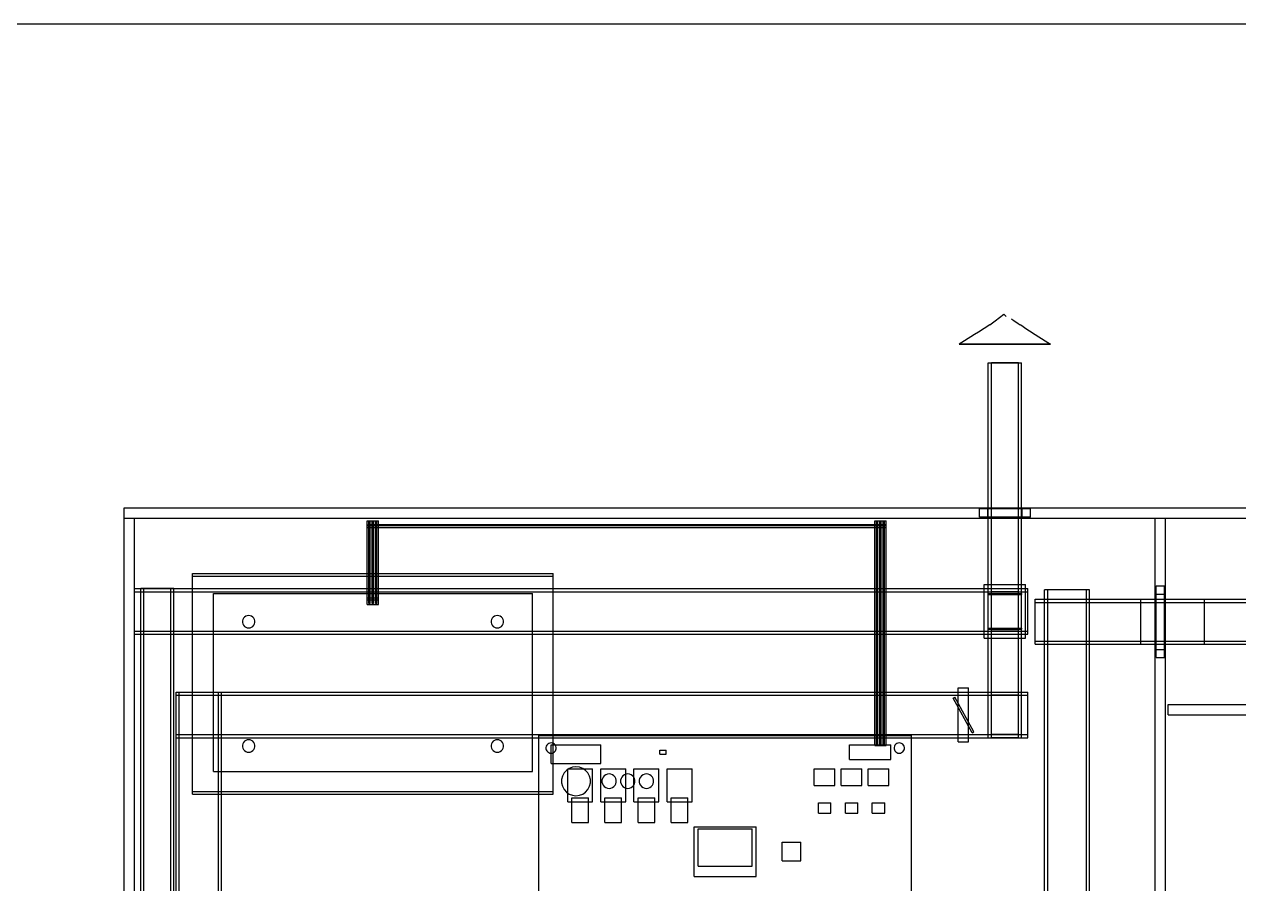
# Model space of a CAD drawing. Header units: millimetres. Extents: x -1355 to 669, y -1138 to 733.
# Drawn here: x -548 to 38, y 318 to 733 of the extents above; entities that cross this region are included whole.
import ezdxf

# ---------------------------------------------------------------- set-up
doc = ezdxf.new("R2010")
doc.units = ezdxf.units.MM
for name, color, linetype in [('BORDER', 7, 'Continuous'), ('HIDDEN', 8, 'Continuous'), ('VISIBLE', 7, 'Continuous')]:
    doc.layers.add(name, color=color, linetype=linetype)

msp = doc.modelspace()

# ---------------------------------------------------------------- linework, layer by layer
at = {"layer": 'BORDER'}
msp.add_lwpolyline([(-1355.28, -1138.44), (668.65, -1138.44), (668.65, 733.43), (-1355.28, 733.43)], close=True, dxfattribs=at)
at = {"layer": 'HIDDEN'}
for points in [[(-96.96, 579), (-97, 579)], [(-96, 579), (-96.96, 579)], [(-93.83, 579), (-96, 579)], [(-90.56, 579), (-93.83, 579)], [(-86.38, 579), (-90.56, 579)], [(-81.55, 579), (-86.38, 579)], [(-76.33, 579), (-81.55, 579)], [(-71.03, 579), (-76.33, 579)], [(-65.97, 579), (-71.03, 579)], [(-61.43, 579), (-65.97, 579)], [(-57.68, 579), (-61.43, 579)], [(-54.94, 579), (-57.68, 579)], [(-53.36, 579), (-54.94, 579)], [(-53, 579), (-53.36, 579)], [(-83, 570), (-67, 570)], [(-83, 389), (-83, 570)], [(-81.5, 389), (-81.5, 570)], [(-81.5, 389), (-81.5, 570)], [(-68.5, 570), (-81.5, 570)], [(-68.5, 570), (-81.5, 570)], [(-68.5, 389), (-68.5, 570)], [(-68.5, 389), (-68.5, 570)], [(-67, 389), (-67, 570)], [(-500, 500), (500, 500)], [(-500, 495), (-500, 500)], [(-87.31, 495.5), (-87.31, 499.5)], [(-87.31, 495.5), (-87.31, 499.5)], [(-83.31, 499.5), (-87.31, 499.5)], [(-83.31, 499.5), (-87.31, 499.5)], [(-83.31, 495.5), (-83.31, 499.5)], [(-83.31, 495.5), (-83.31, 499.5)], [(-83.31, 495.5), (-83.31, 499.5)], [(-83.31, 495.5), (-83.31, 499.5)], [(-66.69, 499.5), (-83.31, 499.5)], [(-66.69, 499.5), (-83.31, 499.5)], [(-83.31, 495.5), (-83.31, 499.5)], [(-83.31, 495.5), (-83.31, 499.5)], [(-66.69, 499.5), (-83.31, 499.5)], [(-66.69, 499.5), (-83.31, 499.5)], [(-83, 389), (-83, 500)], [(-67, 389), (-67, 500)], [(-66.69, 495.5), (-66.69, 499.5)], [(-66.69, 495.5), (-66.69, 499.5)], [(-62.69, 499.5), (-66.69, 499.5)], [(-62.69, 499.5), (-66.69, 499.5)], [(-66.69, 495.5), (-66.69, 499.5)], [(-66.69, 495.5), (-66.69, 499.5)], [(-66.69, 495.5), (-66.69, 499.5)], [(-66.69, 495.5), (-66.69, 499.5)], [(-62.69, 495.5), (-62.69, 499.5)], [(-62.69, 495.5), (-62.69, 499.5)], [(-500, 495), (500, 495)], [(-500, 495), (500, 495)], [(-500, 495), (500, 495)], [(-500, 5), (-500, 495)], [(-500, 5), (-500, 495)], [(-500, 495), (500, 495)], [(-500, 5), (-500, 495)], [(-500, 495), (-495, 495)], [(-500, 495), (-495, 495)], [(-500, 5), (-500, 495)], [(-500, 5), (-500, 495)], [(-495, 5), (-495, 495)], [(-495, 5), (-495, 495)], [(-382.75, 493.75), (-377.25, 493.75)], [(-382.75, 493.75), (-377.25, 493.75)], [(-382.75, 453.25), (-382.75, 493.75)], [(-382.75, 453.25), (-382.75, 493.75)], [(-381.95, 493.25), (-381.25, 493.25)], [(-381.95, 493.25), (-381.25, 493.25)], [(-381.95, 453.75), (-381.95, 493.25)], [(-381.95, 453.75), (-381.95, 493.25)], [(-381.25, 453.75), (-381.25, 493.25)], [(-381.25, 453.75), (-381.25, 493.25)], [(-380.35, 493.25), (-379.65, 493.25)], [(-380.35, 493.25), (-379.65, 493.25)], [(-380.35, 453.75), (-380.35, 493.25)], [(-380.35, 453.75), (-380.35, 493.25)], [(-379.65, 453.75), (-379.65, 493.25)], [(-379.65, 453.75), (-379.65, 493.25)], [(-378.75, 493.25), (-378.05, 493.25)], [(-378.75, 493.25), (-378.05, 493.25)], [(-378.75, 453.75), (-378.75, 493.25)], [(-378.75, 453.75), (-378.75, 493.25)], [(-378.05, 453.75), (-378.05, 493.25)], [(-378.05, 453.75), (-378.05, 493.25)], [(-377.25, 453.25), (-377.25, 493.75)], [(-377.25, 453.25), (-377.25, 493.75)], [(-137.75, 493.75), (-132.25, 493.75)], [(-137.75, 493.75), (-132.25, 493.75)], [(-137.75, 385.25), (-137.75, 493.75)], [(-137.75, 385.25), (-137.75, 493.75)], [(-136.95, 493.25), (-136.25, 493.25)], [(-136.95, 493.25), (-136.25, 493.25)], [(-136.95, 385.75), (-136.95, 493.25)], [(-136.95, 385.75), (-136.95, 493.25)], [(-136.25, 385.75), (-136.25, 493.25)], [(-136.25, 385.75), (-136.25, 493.25)], [(-135.35, 493.25), (-134.65, 493.25)], [(-135.35, 493.25), (-134.65, 493.25)], [(-135.35, 385.75), (-135.35, 493.25)], [(-135.35, 385.75), (-135.35, 493.25)], [(-134.65, 385.75), (-134.65, 493.25)], [(-134.65, 385.75), (-134.65, 493.25)], [(-133.75, 493.25), (-133.05, 493.25)], [(-133.75, 493.25), (-133.05, 493.25)], [(-133.75, 385.75), (-133.75, 493.25)], [(-133.75, 385.75), (-133.75, 493.25)], [(-133.05, 385.75), (-133.05, 493.25)], [(-133.05, 385.75), (-133.05, 493.25)], [(-132.25, 385.25), (-132.25, 493.75)], [(-132.25, 385.25), (-132.25, 493.75)], [(-83.31, 495.5), (-87.31, 495.5)], [(-83.31, 495.5), (-87.31, 495.5)], [(-66.69, 495.5), (-83.31, 495.5)], [(-66.69, 495.5), (-83.31, 495.5)], [(-66.69, 495.5), (-83.31, 495.5)], [(-66.69, 495.5), (-83.31, 495.5)], [(-62.69, 495.5), (-66.69, 495.5)], [(-62.69, 495.5), (-66.69, 495.5)], [(-2.5, 495), (2.5, 495)], [(-2.5, 495), (2.5, 495)], [(-2.5, 5), (-2.5, 495)], [(-2.5, 5), (-2.5, 495)], [(2.5, 5), (2.5, 495)], [(2.5, 5), (2.5, 495)], [(-382.75, 491.5), (-132.25, 491.5)], [(-382.75, 491.5), (-132.25, 491.5)], [(-382.75, 490.5), (-382.75, 491.5)], [(-382.75, 490.5), (-382.75, 491.5)], [(-382.75, 490.5), (-132.25, 490.5)], [(-382.75, 490.5), (-132.25, 490.5)], [(-382.25, 491.85), (-132.75, 491.85)], [(-382.25, 491.85), (-132.75, 491.85)], [(-382.25, 491.5), (-382.25, 491.85)], [(-382.25, 491.5), (-382.25, 491.85)], [(-382.25, 491.85), (-132.75, 491.85)], [(-382.25, 491.85), (-132.75, 491.85)], [(-382.25, 491.5), (-382.25, 491.85)], [(-382.25, 491.5), (-382.25, 491.85)], [(-382.25, 491.85), (-132.75, 491.85)], [(-382.25, 491.85), (-132.75, 491.85)], [(-382.25, 491.5), (-382.25, 491.85)], [(-382.25, 491.5), (-382.25, 491.85)], [(-382.25, 491.5), (-132.75, 491.5)], [(-382.25, 491.5), (-132.75, 491.5)], [(-382.25, 491.5), (-132.75, 491.5)], [(-382.25, 491.5), (-132.75, 491.5)], [(-382.25, 491.5), (-132.75, 491.5)], [(-382.25, 491.5), (-132.75, 491.5)], [(-137.75, 491.5), (-132.25, 491.5)], [(-137.75, 491.5), (-132.25, 491.5)], [(-137.75, 490.5), (-137.75, 491.5)], [(-137.75, 490.5), (-137.75, 491.5)], [(-137.75, 490.5), (-132.25, 490.5)], [(-137.75, 490.5), (-132.25, 490.5)], [(-136.95, 491.85), (-136.25, 491.85)], [(-136.95, 491.85), (-136.25, 491.85)], [(-136.95, 491.5), (-136.95, 491.85)], [(-136.95, 491.5), (-136.95, 491.85)], [(-136.95, 491.5), (-136.25, 491.5)], [(-136.95, 491.5), (-136.25, 491.5)], [(-136.25, 491.5), (-136.25, 491.85)], [(-136.25, 491.5), (-136.25, 491.85)], [(-135.35, 491.85), (-134.65, 491.85)], [(-135.35, 491.85), (-134.65, 491.85)], [(-135.35, 491.5), (-135.35, 491.85)], [(-135.35, 491.5), (-135.35, 491.85)], [(-135.35, 491.5), (-134.65, 491.5)], [(-135.35, 491.5), (-134.65, 491.5)], [(-134.65, 491.5), (-134.65, 491.85)], [(-134.65, 491.5), (-134.65, 491.85)], [(-133.75, 491.85), (-133.05, 491.85)], [(-133.75, 491.85), (-133.05, 491.85)], [(-133.75, 491.5), (-133.75, 491.85)], [(-133.75, 491.5), (-133.75, 491.85)], [(-133.75, 491.5), (-133.05, 491.5)], [(-133.75, 491.5), (-133.05, 491.5)], [(-133.05, 491.5), (-133.05, 491.85)], [(-133.05, 491.5), (-133.05, 491.85)], [(-132.75, 491.5), (-132.75, 491.85)], [(-132.75, 491.5), (-132.75, 491.85)], [(-132.75, 491.5), (-132.75, 491.85)], [(-132.75, 491.5), (-132.75, 491.85)], [(-132.75, 491.5), (-132.75, 491.85)], [(-132.75, 491.5), (-132.75, 491.85)], [(-132.25, 490.5), (-132.25, 491.5)], [(-132.25, 490.5), (-132.25, 491.5)], [(-132.25, 490.5), (-132.25, 491.5)], [(-132.25, 490.5), (-132.25, 491.5)], [(-467, 467.02), (-467, 468.22)], [(-467, 467.02), (-293, 467.02)], [(-467, 361.78), (-467, 467.02)], [(-293, 467.02), (-293, 468.22)], [(-293, 361.78), (-293, 467.02)], [(-85, 463), (-65, 463)], [(-85, 463), (-65, 463)], [(-85, 437), (-85, 463)], [(-85, 437), (-85, 463)], [(-65, 437), (-65, 463)], [(-65, 437), (-65, 463)], [(-495, 439), (-495, 461)], [(-495, 461), (-64, 461)], [(-495, 439), (-495, 461)], [(-495, 461), (-64, 461)], [(-495, 459.5), (-64, 459.5)], [(-495, 459.5), (-64, 459.5)], [(-495, 440.5), (-495, 459.5)], [(-495, 440.5), (-495, 459.5)], [(-492, 38.8), (-492, 461)], [(-476, 461), (-492, 461)], [(-476, 461), (-492, 461)], [(-492, 38.8), (-492, 461)], [(-490.5, 38.8), (-490.5, 461)], [(-490.5, 38.8), (-490.5, 461)], [(-490.5, 461), (-477.5, 461)], [(-490.5, 461), (-477.5, 461)], [(-477.5, 38.8), (-477.5, 461)], [(-477.5, 38.8), (-477.5, 461)], [(-476, 38.8), (-476, 461)], [(-476, 38.8), (-476, 461)], [(-457, 458.58), (-457, 458.64)], [(-457, 458.58), (-303, 458.58)], [(-457, 372.6), (-457, 458.58)], [(-303, 458.58), (-303, 458.64)], [(-303, 372.6), (-303, 458.58)], [(-83, 461), (-67, 461)], [(-83, 461), (-67, 461)], [(-83, 439), (-83, 461)], [(-83, 439), (-83, 461)], [(-83, 458.58), (-67, 458.58)], [(-83, 441.9), (-83, 458.58)], [(-83, 458.58), (-83, 458.1)], [(-83, 458.1), (-67, 458.1)], [(-83, 441.42), (-83, 458.1)], [(-81.5, 440.5), (-81.5, 459.5)], [(-68.5, 459.5), (-81.5, 459.5)], [(-81.5, 440.5), (-81.5, 459.5)], [(-68.5, 459.5), (-81.5, 459.5)], [(-68.5, 440.5), (-68.5, 459.5)], [(-68.5, 440.5), (-68.5, 459.5)], [(-67, 439), (-67, 461)], [(-67, 439), (-67, 461)], [(-67, 441.9), (-67, 458.58)], [(-67, 458.58), (-67, 458.1)], [(-67, 441.42), (-67, 458.1)], [(-64, 439), (-64, 461)], [(-64, 439), (-64, 461)], [(-64, 440.5), (-64, 459.5)], [(-64, 440.5), (-64, 459.5)], [(-55.85, 55.08), (-55.85, 460.4)], [(-34.15, 460.4), (-55.85, 460.4)], [(-55.85, 55.08), (-55.85, 460.4)], [(-34.15, 460.4), (-55.85, 460.4)], [(-54.35, 55.08), (-54.35, 460.4)], [(-54.35, 55.08), (-54.35, 460.4)], [(-35.65, 460.4), (-54.35, 460.4)], [(-35.65, 460.4), (-54.35, 460.4)], [(-35.65, 55.08), (-35.65, 460.4)], [(-35.65, 55.08), (-35.65, 460.4)], [(-34.15, 55.08), (-34.15, 460.4)], [(-34.15, 55.08), (-34.15, 460.4)], [(-2, 462.35), (2, 462.35)], [(-2, 462.35), (2, 462.35)], [(-2, 458.35), (-2, 462.35)], [(-2, 458.35), (-2, 462.35)], [(-2, 458.35), (2, 458.35)], [(-2, 458.35), (2, 458.35)], [(-2, 458.35), (2, 458.35)], [(-2, 458.35), (2, 458.35)], [(-2, 431.65), (-2, 458.35)], [(-2, 431.65), (-2, 458.35)], [(-2, 458.35), (2, 458.35)], [(-2, 458.35), (2, 458.35)], [(-2, 431.65), (-2, 458.35)], [(-2, 431.65), (-2, 458.35)], [(2, 458.35), (2, 462.35)], [(2, 458.35), (2, 462.35)], [(2, 431.65), (2, 458.35)], [(2, 431.65), (2, 458.35)], [(2, 431.65), (2, 458.35)], [(2, 431.65), (2, 458.35)], [(-382.75, 456.5), (-377.25, 456.5)], [(-382.75, 456.5), (-377.25, 456.5)], [(-382.75, 455.5), (-382.75, 456.5)], [(-382.75, 455.5), (-382.75, 456.5)], [(-382.75, 455.5), (-377.25, 455.5)], [(-382.75, 455.5), (-377.25, 455.5)], [(-382.75, 453.25), (-377.25, 453.25)], [(-382.75, 453.25), (-377.25, 453.25)], [(-381.95, 456.85), (-381.25, 456.85)], [(-381.95, 456.85), (-381.25, 456.85)], [(-381.95, 456.5), (-381.95, 456.85)], [(-381.95, 456.5), (-381.95, 456.85)], [(-381.95, 456.5), (-381.25, 456.5)], [(-381.95, 456.5), (-381.25, 456.5)], [(-381.95, 453.75), (-381.25, 453.75)], [(-381.95, 453.75), (-381.25, 453.75)], [(-381.25, 456.5), (-381.25, 456.85)], [(-381.25, 456.5), (-381.25, 456.85)], [(-380.35, 456.85), (-379.65, 456.85)], [(-380.35, 456.85), (-379.65, 456.85)], [(-380.35, 456.5), (-380.35, 456.85)], [(-380.35, 456.5), (-380.35, 456.85)], [(-380.35, 456.5), (-379.65, 456.5)], [(-380.35, 456.5), (-379.65, 456.5)], [(-380.35, 453.75), (-379.65, 453.75)], [(-380.35, 453.75), (-379.65, 453.75)], [(-379.65, 456.5), (-379.65, 456.85)], [(-379.65, 456.5), (-379.65, 456.85)], [(-378.75, 456.85), (-378.05, 456.85)], [(-378.75, 456.85), (-378.05, 456.85)], [(-378.75, 456.5), (-378.75, 456.85)], [(-378.75, 456.5), (-378.75, 456.85)], [(-378.75, 456.5), (-378.05, 456.5)], [(-378.75, 456.5), (-378.05, 456.5)], [(-378.75, 453.75), (-378.05, 453.75)], [(-378.75, 453.75), (-378.05, 453.75)], [(-378.05, 456.5), (-378.05, 456.85)], [(-378.05, 456.5), (-378.05, 456.85)], [(-377.25, 455.5), (-377.25, 456.5)], [(-377.25, 455.5), (-377.25, 456.5)], [(-60.4, 434.15), (-60.4, 455.85)], [(-60.4, 455.85), (21.4, 455.85)], [(-60.4, 434.15), (-60.4, 455.85)], [(-60.4, 455.85), (21.4, 455.85)], [(-60.4, 454.35), (21.4, 454.35)], [(-60.4, 454.35), (21.4, 454.35)], [(-60.4, 435.65), (-60.4, 454.35)], [(-60.4, 435.65), (-60.4, 454.35)], [(-9.4, 434.15), (-9.4, 455.85)], [(-9.4, 455.85), (95.4, 455.85)], [(-9.4, 434.15), (-9.4, 455.85)], [(-9.4, 455.85), (95.4, 455.85)], [(-9.4, 454.35), (95.4, 454.35)], [(-9.4, 454.35), (95.4, 454.35)], [(-9.4, 435.65), (-9.4, 454.35)], [(-9.4, 435.65), (-9.4, 454.35)], [(21.4, 434.15), (21.4, 455.85)], [(21.4, 434.15), (21.4, 455.85)], [(21.4, 435.65), (21.4, 454.35)], [(21.4, 435.65), (21.4, 454.35)], [(-442.81, 446.06), (-442.98, 445.36)], [(-442.81, 446.06), (-442.98, 445.36)], [(-442.47, 446.7), (-442.81, 446.06)], [(-442.47, 446.7), (-442.81, 446.06)], [(-441.99, 447.25), (-442.47, 446.7)], [(-441.99, 447.25), (-442.47, 446.7)], [(-441.39, 447.66), (-441.99, 447.25)], [(-441.39, 447.66), (-441.99, 447.25)], [(-440.72, 447.91), (-441.39, 447.66)], [(-440.72, 447.91), (-441.39, 447.66)], [(-440, 448), (-440.72, 447.91)], [(-440, 448), (-440.72, 447.91)], [(-439.28, 447.91), (-440, 448)], [(-439.28, 447.91), (-440, 448)], [(-438.61, 447.66), (-439.28, 447.91)], [(-438.61, 447.66), (-439.28, 447.91)], [(-438.01, 447.25), (-438.61, 447.66)], [(-438.01, 447.25), (-438.61, 447.66)], [(-437.53, 446.7), (-438.01, 447.25)], [(-437.53, 446.7), (-438.01, 447.25)], [(-437.19, 446.06), (-437.53, 446.7)], [(-437.19, 446.06), (-437.53, 446.7)], [(-437.02, 445.36), (-437.19, 446.06)], [(-437.02, 445.36), (-437.19, 446.06)], [(-322.81, 446.06), (-322.98, 445.36)], [(-322.81, 446.06), (-322.98, 445.36)], [(-322.47, 446.7), (-322.81, 446.06)], [(-322.47, 446.7), (-322.81, 446.06)], [(-321.99, 447.25), (-322.47, 446.7)], [(-321.99, 447.25), (-322.47, 446.7)], [(-321.39, 447.66), (-321.99, 447.25)], [(-321.39, 447.66), (-321.99, 447.25)], [(-320.72, 447.91), (-321.39, 447.66)], [(-320.72, 447.91), (-321.39, 447.66)], [(-320, 448), (-320.72, 447.91)], [(-320, 448), (-320.72, 447.91)], [(-319.28, 447.91), (-320, 448)], [(-319.28, 447.91), (-320, 448)], [(-318.61, 447.66), (-319.28, 447.91)], [(-318.61, 447.66), (-319.28, 447.91)], [(-318.01, 447.25), (-318.61, 447.66)], [(-318.01, 447.25), (-318.61, 447.66)], [(-317.53, 446.7), (-318.01, 447.25)], [(-317.53, 446.7), (-318.01, 447.25)], [(-317.19, 446.06), (-317.53, 446.7)], [(-317.19, 446.06), (-317.53, 446.7)], [(-317.02, 445.36), (-317.19, 446.06)], [(-317.02, 445.36), (-317.19, 446.06)], [(-495, 440.5), (-64, 440.5)], [(-495, 440.5), (-64, 440.5)], [(-442.98, 445.36), (-442.98, 444.64)], [(-442.98, 445.36), (-442.98, 444.64)], [(-442.98, 444.64), (-442.81, 443.94)], [(-442.98, 444.64), (-442.81, 443.94)], [(-442.81, 443.94), (-442.47, 443.3)], [(-442.81, 443.94), (-442.47, 443.3)], [(-442.47, 443.3), (-441.99, 442.75)], [(-442.47, 443.3), (-441.99, 442.75)], [(-441.99, 442.75), (-441.39, 442.34)], [(-441.99, 442.75), (-441.39, 442.34)], [(-441.39, 442.34), (-440.72, 442.09)], [(-441.39, 442.34), (-440.72, 442.09)], [(-440.72, 442.09), (-440, 442)], [(-440.72, 442.09), (-440, 442)], [(-440, 442), (-439.28, 442.09)], [(-440, 442), (-439.28, 442.09)], [(-439.28, 442.09), (-438.61, 442.34)], [(-439.28, 442.09), (-438.61, 442.34)], [(-438.61, 442.34), (-438.01, 442.75)], [(-438.61, 442.34), (-438.01, 442.75)], [(-438.01, 442.75), (-437.53, 443.3)], [(-438.01, 442.75), (-437.53, 443.3)], [(-437.53, 443.3), (-437.19, 443.94)], [(-437.53, 443.3), (-437.19, 443.94)], [(-437.19, 443.94), (-437.02, 444.64)], [(-437.19, 443.94), (-437.02, 444.64)], [(-437.02, 444.64), (-437.02, 445.36)], [(-437.02, 444.64), (-437.02, 445.36)], [(-322.98, 445.36), (-322.98, 444.64)], [(-322.98, 445.36), (-322.98, 444.64)], [(-322.98, 444.64), (-322.81, 443.94)], [(-322.98, 444.64), (-322.81, 443.94)], [(-322.81, 443.94), (-322.47, 443.3)], [(-322.81, 443.94), (-322.47, 443.3)], [(-322.47, 443.3), (-321.99, 442.75)], [(-322.47, 443.3), (-321.99, 442.75)], [(-321.99, 442.75), (-321.39, 442.34)], [(-321.99, 442.75), (-321.39, 442.34)], [(-321.39, 442.34), (-320.72, 442.09)], [(-321.39, 442.34), (-320.72, 442.09)], [(-320.72, 442.09), (-320, 442)], [(-320.72, 442.09), (-320, 442)], [(-320, 442), (-319.28, 442.09)], [(-320, 442), (-319.28, 442.09)], [(-319.28, 442.09), (-318.61, 442.34)], [(-319.28, 442.09), (-318.61, 442.34)], [(-318.61, 442.34), (-318.01, 442.75)], [(-318.61, 442.34), (-318.01, 442.75)], [(-318.01, 442.75), (-317.53, 443.3)], [(-318.01, 442.75), (-317.53, 443.3)], [(-317.53, 443.3), (-317.19, 443.94)], [(-317.53, 443.3), (-317.19, 443.94)], [(-317.19, 443.94), (-317.02, 444.64)], [(-317.19, 443.94), (-317.02, 444.64)], [(-317.02, 444.64), (-317.02, 445.36)], [(-317.02, 444.64), (-317.02, 445.36)], [(-83, 441.9), (-67, 441.9)], [(-83, 441.9), (-83, 441.42)], [(-83, 441.42), (-67, 441.42)], [(-68.5, 440.5), (-81.5, 440.5)], [(-68.5, 440.5), (-81.5, 440.5)], [(-67, 441.9), (-67, 441.42)], [(-495, 439), (-64, 439)], [(-495, 439), (-64, 439)], [(-85, 437), (-65, 437)], [(-85, 437), (-65, 437)], [(-83, 439), (-67, 439)], [(-83, 439), (-67, 439)], [(-60.4, 435.65), (21.4, 435.65)], [(-60.4, 435.65), (21.4, 435.65)], [(-60.4, 434.15), (21.4, 434.15)], [(-60.4, 434.15), (21.4, 434.15)], [(-9.4, 435.65), (95.4, 435.65)], [(-9.4, 435.65), (95.4, 435.65)], [(-9.4, 434.15), (95.4, 434.15)], [(-9.4, 434.15), (95.4, 434.15)], [(-2, 431.65), (2, 431.65)], [(-2, 431.65), (2, 431.65)], [(-2, 427.65), (-2, 431.65)], [(-2, 427.65), (-2, 431.65)], [(-2, 431.65), (2, 431.65)], [(-2, 431.65), (2, 431.65)], [(-2, 431.65), (2, 431.65)], [(-2, 431.65), (2, 431.65)], [(2, 427.65), (2, 431.65)], [(2, 427.65), (2, 431.65)], [(-2, 427.65), (2, 427.65)], [(-2, 427.65), (2, 427.65)], [(-475, 411), (-453, 411)], [(-475, 209), (-475, 411)], [(-475, 411), (-453, 411)], [(-475, 209), (-475, 411)], [(-475, 389), (-475, 411)], [(-475, 411), (-64, 411)], [(-475, 389), (-475, 411)], [(-475, 411), (-64, 411)], [(-473.5, 209), (-473.5, 411)], [(-473.5, 209), (-473.5, 411)], [(-473.5, 411), (-454.5, 411)], [(-473.5, 411), (-454.5, 411)], [(-454.5, 209), (-454.5, 411)], [(-454.5, 209), (-454.5, 411)], [(-453, 209), (-453, 411)], [(-453, 209), (-453, 411)], [(-97.5, 413), (-92.5, 413)], [(-97.5, 413), (-92.5, 413)], [(-97.5, 387), (-97.5, 413)], [(-97.5, 387), (-97.5, 413)], [(-92.5, 387), (-92.5, 413)], [(-92.5, 387), (-92.5, 413)], [(-83, 411), (-67, 411)], [(-83, 411), (-67, 411)], [(-83, 389), (-83, 411)], [(-83, 389), (-83, 411)], [(-67, 389), (-67, 411)], [(-67, 389), (-67, 411)], [(-64, 389), (-64, 411)], [(-64, 389), (-64, 411)], [(-475, 409.5), (-64, 409.5)], [(-475, 409.5), (-64, 409.5)], [(-475, 390.5), (-475, 409.5)], [(-475, 390.5), (-475, 409.5)], [(-99.99, 408.1), (-99.12, 408.58)], [(-99.99, 408.1), (-99.12, 408.58)], [(-90.88, 391.42), (-99.99, 408.1)], [(-90.88, 391.42), (-99.99, 408.1)], [(-90.01, 391.9), (-99.12, 408.58)], [(-90.01, 391.9), (-99.12, 408.58)], [(-81.5, 390.5), (-81.5, 409.5)], [(-68.5, 409.5), (-81.5, 409.5)], [(-81.5, 390.5), (-81.5, 409.5)], [(-68.5, 409.5), (-81.5, 409.5)], [(-68.5, 390.5), (-68.5, 409.5)], [(-68.5, 390.5), (-68.5, 409.5)], [(-64, 390.5), (-64, 409.5)], [(-64, 390.5), (-64, 409.5)], [(3.75, 405), (496.25, 405)], [(3.75, 405), (496.25, 405)], [(3.75, 400), (3.75, 405)], [(3.75, 400), (3.75, 405)], [(3.75, 400), (496.25, 400)], [(3.75, 400), (496.25, 400)], [(-475, 390.5), (-64, 390.5)], [(-475, 390.5), (-64, 390.5)], [(-475, 389), (-64, 389)], [(-475, 389), (-64, 389)], [(-441.99, 387.25), (-442.47, 386.7)], [(-441.99, 387.25), (-442.47, 386.7)], [(-441.39, 387.66), (-441.99, 387.25)], [(-441.39, 387.66), (-441.99, 387.25)], [(-440.72, 387.91), (-441.39, 387.66)], [(-440.72, 387.91), (-441.39, 387.66)], [(-440, 388), (-440.72, 387.91)], [(-440, 388), (-440.72, 387.91)], [(-439.28, 387.91), (-440, 388)], [(-439.28, 387.91), (-440, 388)], [(-438.61, 387.66), (-439.28, 387.91)], [(-438.61, 387.66), (-439.28, 387.91)], [(-438.01, 387.25), (-438.61, 387.66)], [(-438.01, 387.25), (-438.61, 387.66)], [(-437.53, 386.7), (-438.01, 387.25)], [(-437.53, 386.7), (-438.01, 387.25)], [(-321.99, 387.25), (-322.47, 386.7)], [(-321.99, 387.25), (-322.47, 386.7)], [(-321.39, 387.66), (-321.99, 387.25)], [(-321.39, 387.66), (-321.99, 387.25)], [(-320.72, 387.91), (-321.39, 387.66)], [(-320.72, 387.91), (-321.39, 387.66)], [(-320, 388), (-320.72, 387.91)], [(-320, 388), (-320.72, 387.91)], [(-319.28, 387.91), (-320, 388)], [(-319.28, 387.91), (-320, 388)], [(-318.61, 387.66), (-319.28, 387.91)], [(-318.61, 387.66), (-319.28, 387.91)], [(-318.01, 387.25), (-318.61, 387.66)], [(-318.01, 387.25), (-318.61, 387.66)], [(-317.53, 386.7), (-318.01, 387.25)], [(-317.53, 386.7), (-318.01, 387.25)], [(-300, 390), (-120, 390)], [(-300, 390), (-120, 390)], [(-300, 270), (-300, 390)], [(-300, 270), (-300, 390)], [(-120, 270), (-120, 390)], [(-120, 270), (-120, 390)], [(-97.5, 387), (-92.5, 387)], [(-97.5, 387), (-92.5, 387)], [(-90.88, 391.42), (-90.01, 391.9)], [(-90.88, 391.42), (-90.01, 391.9)], [(-83, 389), (-67, 389)], [(-83, 389), (-67, 389)], [(-83, 389), (-67, 389)], [(-83, 389), (-67, 389)], [(-68.5, 390.5), (-81.5, 390.5)], [(-68.5, 390.5), (-81.5, 390.5)], [(-68.5, 389), (-81.5, 389)], [(-68.5, 389), (-81.5, 389)], [(-442.81, 386.06), (-442.98, 385.36)], [(-442.81, 386.06), (-442.98, 385.36)], [(-442.98, 385.36), (-442.98, 384.64)], [(-442.98, 385.36), (-442.98, 384.64)], [(-442.98, 384.64), (-442.81, 383.94)], [(-442.98, 384.64), (-442.81, 383.94)], [(-442.47, 386.7), (-442.81, 386.06)], [(-442.47, 386.7), (-442.81, 386.06)], [(-442.81, 383.94), (-442.47, 383.3)], [(-442.81, 383.94), (-442.47, 383.3)], [(-442.47, 383.3), (-441.99, 382.75)], [(-442.47, 383.3), (-441.99, 382.75)], [(-441.99, 382.75), (-441.39, 382.34)], [(-441.99, 382.75), (-441.39, 382.34)], [(-441.39, 382.34), (-440.72, 382.09)], [(-441.39, 382.34), (-440.72, 382.09)], [(-440.72, 382.09), (-440, 382)], [(-440.72, 382.09), (-440, 382)], [(-440, 382), (-439.28, 382.09)], [(-440, 382), (-439.28, 382.09)], [(-439.28, 382.09), (-438.61, 382.34)], [(-439.28, 382.09), (-438.61, 382.34)], [(-438.61, 382.34), (-438.01, 382.75)], [(-438.61, 382.34), (-438.01, 382.75)], [(-438.01, 382.75), (-437.53, 383.3)], [(-438.01, 382.75), (-437.53, 383.3)], [(-437.19, 386.06), (-437.53, 386.7)], [(-437.19, 386.06), (-437.53, 386.7)], [(-437.53, 383.3), (-437.19, 383.94)], [(-437.53, 383.3), (-437.19, 383.94)], [(-437.02, 385.36), (-437.19, 386.06)], [(-437.02, 385.36), (-437.19, 386.06)], [(-437.19, 383.94), (-437.02, 384.64)], [(-437.19, 383.94), (-437.02, 384.64)], [(-437.02, 384.64), (-437.02, 385.36)], [(-437.02, 384.64), (-437.02, 385.36)], [(-322.81, 386.06), (-322.98, 385.36)], [(-322.81, 386.06), (-322.98, 385.36)], [(-322.98, 385.36), (-322.98, 384.64)], [(-322.98, 385.36), (-322.98, 384.64)], [(-322.98, 384.64), (-322.81, 383.94)], [(-322.98, 384.64), (-322.81, 383.94)], [(-322.47, 386.7), (-322.81, 386.06)], [(-322.47, 386.7), (-322.81, 386.06)], [(-322.81, 383.94), (-322.47, 383.3)], [(-322.81, 383.94), (-322.47, 383.3)], [(-322.47, 383.3), (-321.99, 382.75)], [(-322.47, 383.3), (-321.99, 382.75)], [(-321.99, 382.75), (-321.39, 382.34)], [(-321.99, 382.75), (-321.39, 382.34)], [(-321.39, 382.34), (-320.72, 382.09)], [(-321.39, 382.34), (-320.72, 382.09)], [(-320.72, 382.09), (-320, 382)], [(-320.72, 382.09), (-320, 382)], [(-320, 382), (-319.28, 382.09)], [(-320, 382), (-319.28, 382.09)], [(-319.28, 382.09), (-318.61, 382.34)], [(-319.28, 382.09), (-318.61, 382.34)], [(-318.61, 382.34), (-318.01, 382.75)], [(-318.61, 382.34), (-318.01, 382.75)], [(-318.01, 382.75), (-317.53, 383.3)], [(-318.01, 382.75), (-317.53, 383.3)], [(-317.19, 386.06), (-317.53, 386.7)], [(-317.19, 386.06), (-317.53, 386.7)], [(-317.53, 383.3), (-317.19, 383.94)], [(-317.53, 383.3), (-317.19, 383.94)], [(-317.02, 385.36), (-317.19, 386.06)], [(-317.02, 385.36), (-317.19, 386.06)], [(-317.19, 383.94), (-317.02, 384.64)], [(-317.19, 383.94), (-317.02, 384.64)], [(-317.02, 384.64), (-317.02, 385.36)], [(-317.02, 384.64), (-317.02, 385.36)], [(-296.34, 384.89), (-296.48, 384.3)], [(-296.34, 384.89), (-296.48, 384.3)], [(-296.48, 384.3), (-296.48, 383.7)], [(-296.48, 384.3), (-296.48, 383.7)], [(-296.48, 383.7), (-296.34, 383.11)], [(-296.48, 383.7), (-296.34, 383.11)], [(-296.06, 385.42), (-296.34, 384.89)], [(-296.06, 385.42), (-296.34, 384.89)], [(-296.34, 383.11), (-296.06, 382.58)], [(-296.34, 383.11), (-296.06, 382.58)], [(-295.66, 385.87), (-296.06, 385.42)], [(-295.66, 385.87), (-296.06, 385.42)], [(-296.06, 382.58), (-295.66, 382.13)], [(-296.06, 382.58), (-295.66, 382.13)], [(-295.16, 386.21), (-295.66, 385.87)], [(-295.16, 386.21), (-295.66, 385.87)], [(-295.66, 382.13), (-295.16, 381.79)], [(-295.66, 382.13), (-295.16, 381.79)], [(-294.6, 386.43), (-295.16, 386.21)], [(-294.6, 386.43), (-295.16, 386.21)], [(-295.16, 381.79), (-294.6, 381.57)], [(-295.16, 381.79), (-294.6, 381.57)], [(-294, 386.5), (-294.6, 386.43)], [(-294, 386.5), (-294.6, 386.43)], [(-294.6, 381.57), (-294, 381.5)], [(-294.6, 381.57), (-294, 381.5)], [(-293.4, 386.43), (-294, 386.5)], [(-293.4, 386.43), (-294, 386.5)], [(-294, 385.5), (-270, 385.5)], [(-294, 385.5), (-270, 385.5)], [(-294, 376.5), (-294, 385.5)], [(-294, 376.5), (-294, 385.5)], [(-294, 381.5), (-293.4, 381.57)], [(-294, 381.5), (-293.4, 381.57)], [(-292.84, 386.21), (-293.4, 386.43)], [(-292.84, 386.21), (-293.4, 386.43)], [(-293.4, 381.57), (-292.84, 381.79)], [(-293.4, 381.57), (-292.84, 381.79)], [(-292.34, 385.87), (-292.84, 386.21)], [(-292.34, 385.87), (-292.84, 386.21)], [(-292.84, 381.79), (-292.34, 382.13)], [(-292.84, 381.79), (-292.34, 382.13)], [(-291.94, 385.42), (-292.34, 385.87)], [(-291.94, 385.42), (-292.34, 385.87)], [(-292.34, 382.13), (-291.94, 382.58)], [(-292.34, 382.13), (-291.94, 382.58)], [(-291.66, 384.89), (-291.94, 385.42)], [(-291.66, 384.89), (-291.94, 385.42)], [(-291.94, 382.58), (-291.66, 383.11)], [(-291.94, 382.58), (-291.66, 383.11)], [(-291.52, 384.3), (-291.66, 384.89)], [(-291.52, 384.3), (-291.66, 384.89)], [(-291.66, 383.11), (-291.52, 383.7)], [(-291.66, 383.11), (-291.52, 383.7)], [(-291.52, 383.7), (-291.52, 384.3)], [(-291.52, 383.7), (-291.52, 384.3)], [(-270, 376.5), (-270, 385.5)], [(-270, 376.5), (-270, 385.5)], [(-241.5, 383), (-238.5, 383)], [(-241.5, 383), (-238.5, 383)], [(-241.5, 381), (-241.5, 383)], [(-241.5, 381), (-241.5, 383)], [(-241.5, 381), (-238.5, 381)], [(-241.5, 381), (-238.5, 381)], [(-238.5, 381), (-238.5, 383)], [(-238.5, 381), (-238.5, 383)], [(-150, 385.5), (-130, 385.5)], [(-150, 385.5), (-130, 385.5)], [(-150, 378.5), (-150, 385.5)], [(-150, 378.5), (-150, 385.5)], [(-137.75, 385.25), (-132.25, 385.25)], [(-137.75, 385.25), (-132.25, 385.25)], [(-136.95, 385.75), (-136.25, 385.75)], [(-136.95, 385.75), (-136.25, 385.75)], [(-135.35, 385.75), (-134.65, 385.75)], [(-135.35, 385.75), (-134.65, 385.75)], [(-133.75, 385.75), (-133.05, 385.75)], [(-133.75, 385.75), (-133.05, 385.75)], [(-130, 378.5), (-130, 385.5)], [(-130, 378.5), (-130, 385.5)], [(-128.34, 384.89), (-128.48, 384.3)], [(-128.34, 384.89), (-128.48, 384.3)], [(-128.48, 384.3), (-128.48, 383.7)], [(-128.48, 384.3), (-128.48, 383.7)], [(-128.48, 383.7), (-128.34, 383.11)], [(-128.48, 383.7), (-128.34, 383.11)], [(-128.06, 385.42), (-128.34, 384.89)], [(-128.06, 385.42), (-128.34, 384.89)], [(-128.34, 383.11), (-128.06, 382.58)], [(-128.34, 383.11), (-128.06, 382.58)], [(-127.66, 385.87), (-128.06, 385.42)], [(-127.66, 385.87), (-128.06, 385.42)], [(-128.06, 382.58), (-127.66, 382.13)], [(-128.06, 382.58), (-127.66, 382.13)], [(-127.16, 386.21), (-127.66, 385.87)], [(-127.16, 386.21), (-127.66, 385.87)], [(-127.66, 382.13), (-127.16, 381.79)], [(-127.66, 382.13), (-127.16, 381.79)], [(-126.6, 386.43), (-127.16, 386.21)], [(-126.6, 386.43), (-127.16, 386.21)], [(-127.16, 381.79), (-126.6, 381.57)], [(-127.16, 381.79), (-126.6, 381.57)], [(-126, 386.5), (-126.6, 386.43)], [(-126, 386.5), (-126.6, 386.43)], [(-126.6, 381.57), (-126, 381.5)], [(-126.6, 381.57), (-126, 381.5)], [(-125.4, 386.43), (-126, 386.5)], [(-125.4, 386.43), (-126, 386.5)], [(-126, 381.5), (-125.4, 381.57)], [(-126, 381.5), (-125.4, 381.57)], [(-124.84, 386.21), (-125.4, 386.43)], [(-124.84, 386.21), (-125.4, 386.43)], [(-125.4, 381.57), (-124.84, 381.79)], [(-125.4, 381.57), (-124.84, 381.79)], [(-124.34, 385.87), (-124.84, 386.21)], [(-124.34, 385.87), (-124.84, 386.21)], [(-124.84, 381.79), (-124.34, 382.13)], [(-124.84, 381.79), (-124.34, 382.13)], [(-123.94, 385.42), (-124.34, 385.87)], [(-123.94, 385.42), (-124.34, 385.87)], [(-124.34, 382.13), (-123.94, 382.58)], [(-124.34, 382.13), (-123.94, 382.58)], [(-123.66, 384.89), (-123.94, 385.42)], [(-123.66, 384.89), (-123.94, 385.42)], [(-123.94, 382.58), (-123.66, 383.11)], [(-123.94, 382.58), (-123.66, 383.11)], [(-123.52, 384.3), (-123.66, 384.89)], [(-123.52, 384.3), (-123.66, 384.89)], [(-123.66, 383.11), (-123.52, 383.7)], [(-123.66, 383.11), (-123.52, 383.7)], [(-123.52, 383.7), (-123.52, 384.3)], [(-123.52, 383.7), (-123.52, 384.3)], [(-294, 376.5), (-270, 376.5)], [(-294, 376.5), (-270, 376.5)], [(-150, 378.5), (-130, 378.5)], [(-150, 378.5), (-130, 378.5)], [(-457, 372.6), (-457, 372.61)], [(-457, 372.6), (-303, 372.6)], [(-303, 372.6), (-303, 372.61)], [(-288.55, 370.48), (-288.95, 368.84)], [(-288.55, 370.48), (-288.95, 368.84)], [(-287.76, 371.98), (-288.55, 370.48)], [(-287.76, 371.98), (-288.55, 370.48)], [(-286.64, 373.24), (-287.76, 371.98)], [(-286.64, 373.24), (-287.76, 371.98)], [(-285.25, 374.2), (-286.64, 373.24)], [(-285.25, 374.2), (-286.64, 373.24)], [(-286, 374), (-274, 374)], [(-286, 374), (-274, 374)], [(-286, 358), (-286, 374)], [(-286, 358), (-286, 374)], [(-283.68, 374.8), (-285.25, 374.2)], [(-283.68, 374.8), (-285.25, 374.2)], [(-282, 375), (-283.68, 374.8)], [(-282, 375), (-283.68, 374.8)], [(-280.32, 374.8), (-282, 375)], [(-280.32, 374.8), (-282, 375)], [(-278.75, 374.2), (-280.32, 374.8)], [(-278.75, 374.2), (-280.32, 374.8)], [(-277.36, 373.24), (-278.75, 374.2)], [(-277.36, 373.24), (-278.75, 374.2)], [(-276.24, 371.98), (-277.36, 373.24)], [(-276.24, 371.98), (-277.36, 373.24)], [(-275.45, 370.48), (-276.24, 371.98)], [(-275.45, 370.48), (-276.24, 371.98)], [(-275.05, 368.84), (-275.45, 370.48)], [(-275.05, 368.84), (-275.45, 370.48)], [(-274, 358), (-274, 374)], [(-274, 358), (-274, 374)], [(-270, 374), (-258, 374)], [(-270, 374), (-258, 374)], [(-270, 358), (-270, 374)], [(-270, 358), (-270, 374)], [(-269.27, 369.24), (-269.47, 368.42)], [(-269.27, 369.24), (-269.47, 368.42)], [(-268.88, 369.99), (-269.27, 369.24)], [(-268.88, 369.99), (-269.27, 369.24)], [(-268.32, 370.62), (-268.88, 369.99)], [(-268.32, 370.62), (-268.88, 369.99)], [(-267.63, 371.1), (-268.32, 370.62)], [(-267.63, 371.1), (-268.32, 370.62)], [(-266.84, 371.4), (-267.63, 371.1)], [(-266.84, 371.4), (-267.63, 371.1)], [(-266, 371.5), (-266.84, 371.4)], [(-266, 371.5), (-266.84, 371.4)], [(-265.16, 371.4), (-266, 371.5)], [(-265.16, 371.4), (-266, 371.5)], [(-264.37, 371.1), (-265.16, 371.4)], [(-264.37, 371.1), (-265.16, 371.4)], [(-263.68, 370.62), (-264.37, 371.1)], [(-263.68, 370.62), (-264.37, 371.1)], [(-263.12, 369.99), (-263.68, 370.62)], [(-263.12, 369.99), (-263.68, 370.62)], [(-262.73, 369.24), (-263.12, 369.99)], [(-262.73, 369.24), (-263.12, 369.99)], [(-262.53, 368.42), (-262.73, 369.24)], [(-262.53, 368.42), (-262.73, 369.24)], [(-260.27, 369.24), (-260.47, 368.42)], [(-260.27, 369.24), (-260.47, 368.42)], [(-259.88, 369.99), (-260.27, 369.24)], [(-259.88, 369.99), (-260.27, 369.24)], [(-259.32, 370.62), (-259.88, 369.99)], [(-259.32, 370.62), (-259.88, 369.99)], [(-258.63, 371.1), (-259.32, 370.62)], [(-258.63, 371.1), (-259.32, 370.62)], [(-257.84, 371.4), (-258.63, 371.1)], [(-257.84, 371.4), (-258.63, 371.1)], [(-258, 358), (-258, 374)], [(-258, 358), (-258, 374)], [(-257, 371.5), (-257.84, 371.4)], [(-257, 371.5), (-257.84, 371.4)], [(-256.16, 371.4), (-257, 371.5)], [(-256.16, 371.4), (-257, 371.5)], [(-255.37, 371.1), (-256.16, 371.4)], [(-255.37, 371.1), (-256.16, 371.4)], [(-254.68, 370.62), (-255.37, 371.1)], [(-254.68, 370.62), (-255.37, 371.1)], [(-254.12, 369.99), (-254.68, 370.62)], [(-254.12, 369.99), (-254.68, 370.62)], [(-253.73, 369.24), (-254.12, 369.99)], [(-253.73, 369.24), (-254.12, 369.99)], [(-254, 374), (-242, 374)], [(-254, 374), (-242, 374)], [(-254, 358), (-254, 374)], [(-254, 358), (-254, 374)], [(-253.53, 368.42), (-253.73, 369.24)], [(-253.53, 368.42), (-253.73, 369.24)], [(-251.27, 369.24), (-251.47, 368.42)], [(-251.27, 369.24), (-251.47, 368.42)], [(-250.88, 369.99), (-251.27, 369.24)], [(-250.88, 369.99), (-251.27, 369.24)], [(-250.32, 370.62), (-250.88, 369.99)], [(-250.32, 370.62), (-250.88, 369.99)], [(-249.63, 371.1), (-250.32, 370.62)], [(-249.63, 371.1), (-250.32, 370.62)], [(-248.84, 371.4), (-249.63, 371.1)], [(-248.84, 371.4), (-249.63, 371.1)], [(-248, 371.5), (-248.84, 371.4)], [(-248, 371.5), (-248.84, 371.4)], [(-247.16, 371.4), (-248, 371.5)], [(-247.16, 371.4), (-248, 371.5)], [(-246.37, 371.1), (-247.16, 371.4)], [(-246.37, 371.1), (-247.16, 371.4)], [(-245.68, 370.62), (-246.37, 371.1)], [(-245.68, 370.62), (-246.37, 371.1)], [(-245.12, 369.99), (-245.68, 370.62)], [(-245.12, 369.99), (-245.68, 370.62)], [(-244.73, 369.24), (-245.12, 369.99)], [(-244.73, 369.24), (-245.12, 369.99)], [(-244.53, 368.42), (-244.73, 369.24)], [(-244.53, 368.42), (-244.73, 369.24)], [(-242, 358), (-242, 374)], [(-242, 358), (-242, 374)], [(-238, 374), (-226, 374)], [(-238, 374), (-226, 374)], [(-238, 358), (-238, 374)], [(-238, 358), (-238, 374)], [(-226, 358), (-226, 374)], [(-226, 358), (-226, 374)], [(-167, 374), (-157, 374)], [(-167, 374), (-157, 374)], [(-167, 366), (-167, 374)], [(-167, 366), (-167, 374)], [(-157, 366), (-157, 374)], [(-157, 366), (-157, 374)], [(-154, 374), (-144, 374)], [(-154, 374), (-144, 374)], [(-154, 366), (-154, 374)], [(-154, 366), (-154, 374)], [(-144, 366), (-144, 374)], [(-144, 366), (-144, 374)], [(-141, 374), (-131, 374)], [(-141, 374), (-131, 374)], [(-141, 366), (-141, 374)], [(-141, 366), (-141, 374)], [(-131, 366), (-131, 374)], [(-131, 366), (-131, 374)], [(-288.95, 368.84), (-288.95, 367.16)], [(-288.95, 368.84), (-288.95, 367.16)], [(-288.95, 367.16), (-288.55, 365.52)], [(-288.95, 367.16), (-288.55, 365.52)], [(-288.55, 365.52), (-287.76, 364.02)], [(-288.55, 365.52), (-287.76, 364.02)], [(-287.76, 364.02), (-286.64, 362.76)], [(-287.76, 364.02), (-286.64, 362.76)], [(-277.36, 362.76), (-276.24, 364.02)], [(-277.36, 362.76), (-276.24, 364.02)], [(-276.24, 364.02), (-275.45, 365.52)], [(-276.24, 364.02), (-275.45, 365.52)], [(-275.45, 365.52), (-275.05, 367.16)], [(-275.45, 365.52), (-275.05, 367.16)], [(-275.05, 367.16), (-275.05, 368.84)], [(-275.05, 367.16), (-275.05, 368.84)], [(-269.47, 368.42), (-269.47, 367.58)], [(-269.47, 368.42), (-269.47, 367.58)], [(-269.47, 367.58), (-269.27, 366.76)], [(-269.47, 367.58), (-269.27, 366.76)], [(-269.27, 366.76), (-268.88, 366.01)], [(-269.27, 366.76), (-268.88, 366.01)], [(-268.88, 366.01), (-268.32, 365.38)], [(-268.88, 366.01), (-268.32, 365.38)], [(-268.32, 365.38), (-267.63, 364.9)], [(-268.32, 365.38), (-267.63, 364.9)], [(-267.63, 364.9), (-266.84, 364.6)], [(-267.63, 364.9), (-266.84, 364.6)], [(-266.84, 364.6), (-266, 364.5)], [(-266.84, 364.6), (-266, 364.5)], [(-266, 364.5), (-265.16, 364.6)], [(-266, 364.5), (-265.16, 364.6)], [(-265.16, 364.6), (-264.37, 364.9)], [(-265.16, 364.6), (-264.37, 364.9)], [(-264.37, 364.9), (-263.68, 365.38)], [(-264.37, 364.9), (-263.68, 365.38)], [(-263.68, 365.38), (-263.12, 366.01)], [(-263.68, 365.38), (-263.12, 366.01)], [(-263.12, 366.01), (-262.73, 366.76)], [(-263.12, 366.01), (-262.73, 366.76)], [(-262.73, 366.76), (-262.53, 367.58)], [(-262.73, 366.76), (-262.53, 367.58)], [(-262.53, 367.58), (-262.53, 368.42)], [(-262.53, 367.58), (-262.53, 368.42)], [(-260.47, 368.42), (-260.47, 367.58)], [(-260.47, 368.42), (-260.47, 367.58)], [(-260.47, 367.58), (-260.27, 366.76)], [(-260.47, 367.58), (-260.27, 366.76)], [(-260.27, 366.76), (-259.88, 366.01)], [(-260.27, 366.76), (-259.88, 366.01)], [(-259.88, 366.01), (-259.32, 365.38)], [(-259.88, 366.01), (-259.32, 365.38)], [(-259.32, 365.38), (-258.63, 364.9)], [(-259.32, 365.38), (-258.63, 364.9)], [(-258.63, 364.9), (-257.84, 364.6)], [(-258.63, 364.9), (-257.84, 364.6)], [(-257.84, 364.6), (-257, 364.5)], [(-257.84, 364.6), (-257, 364.5)], [(-257, 364.5), (-256.16, 364.6)], [(-257, 364.5), (-256.16, 364.6)], [(-256.16, 364.6), (-255.37, 364.9)], [(-256.16, 364.6), (-255.37, 364.9)], [(-255.37, 364.9), (-254.68, 365.38)], [(-255.37, 364.9), (-254.68, 365.38)], [(-254.68, 365.38), (-254.12, 366.01)], [(-254.68, 365.38), (-254.12, 366.01)], [(-254.12, 366.01), (-253.73, 366.76)], [(-254.12, 366.01), (-253.73, 366.76)], [(-253.73, 366.76), (-253.53, 367.58)], [(-253.73, 366.76), (-253.53, 367.58)], [(-253.53, 367.58), (-253.53, 368.42)], [(-253.53, 367.58), (-253.53, 368.42)], [(-251.47, 368.42), (-251.47, 367.58)], [(-251.47, 368.42), (-251.47, 367.58)], [(-251.47, 367.58), (-251.27, 366.76)], [(-251.47, 367.58), (-251.27, 366.76)], [(-251.27, 366.76), (-250.88, 366.01)], [(-251.27, 366.76), (-250.88, 366.01)], [(-250.88, 366.01), (-250.32, 365.38)], [(-250.88, 366.01), (-250.32, 365.38)], [(-250.32, 365.38), (-249.63, 364.9)], [(-250.32, 365.38), (-249.63, 364.9)], [(-249.63, 364.9), (-248.84, 364.6)], [(-249.63, 364.9), (-248.84, 364.6)], [(-248.84, 364.6), (-248, 364.5)], [(-248.84, 364.6), (-248, 364.5)], [(-248, 364.5), (-247.16, 364.6)], [(-248, 364.5), (-247.16, 364.6)], [(-247.16, 364.6), (-246.37, 364.9)], [(-247.16, 364.6), (-246.37, 364.9)], [(-246.37, 364.9), (-245.68, 365.38)], [(-246.37, 364.9), (-245.68, 365.38)], [(-245.68, 365.38), (-245.12, 366.01)], [(-245.68, 365.38), (-245.12, 366.01)], [(-245.12, 366.01), (-244.73, 366.76)], [(-245.12, 366.01), (-244.73, 366.76)], [(-244.73, 366.76), (-244.53, 367.58)], [(-244.73, 366.76), (-244.53, 367.58)], [(-244.53, 367.58), (-244.53, 368.42)], [(-244.53, 367.58), (-244.53, 368.42)], [(-167, 366), (-157, 366)], [(-167, 366), (-157, 366)], [(-154, 366), (-144, 366)], [(-154, 366), (-144, 366)], [(-141, 366), (-131, 366)], [(-141, 366), (-131, 366)], [(-286.64, 362.76), (-285.25, 361.8)], [(-286.64, 362.76), (-285.25, 361.8)], [(-286, 358), (-274, 358)], [(-286, 358), (-274, 358)], [(-285.25, 361.8), (-283.68, 361.2)], [(-285.25, 361.8), (-283.68, 361.2)], [(-284, 360), (-276, 360)], [(-284, 360), (-276, 360)], [(-284, 348), (-284, 360)], [(-284, 348), (-284, 360)], [(-283.68, 361.2), (-282, 361)], [(-283.68, 361.2), (-282, 361)], [(-282, 361), (-280.32, 361.2)], [(-282, 361), (-280.32, 361.2)], [(-280.32, 361.2), (-278.75, 361.8)], [(-280.32, 361.2), (-278.75, 361.8)], [(-278.75, 361.8), (-277.36, 362.76)], [(-278.75, 361.8), (-277.36, 362.76)], [(-276, 348), (-276, 360)], [(-276, 348), (-276, 360)], [(-270, 358), (-258, 358)], [(-270, 358), (-258, 358)], [(-268, 360), (-260, 360)], [(-268, 360), (-260, 360)], [(-268, 348), (-268, 360)], [(-268, 348), (-268, 360)], [(-260, 348), (-260, 360)], [(-260, 348), (-260, 360)], [(-254, 358), (-242, 358)], [(-254, 358), (-242, 358)], [(-252, 360), (-244, 360)], [(-252, 360), (-244, 360)], [(-252, 348), (-252, 360)], [(-252, 348), (-252, 360)], [(-244, 348), (-244, 360)], [(-244, 348), (-244, 360)], [(-238, 358), (-226, 358)], [(-238, 358), (-226, 358)], [(-236, 360), (-228, 360)], [(-236, 360), (-228, 360)], [(-236, 348), (-236, 360)], [(-236, 348), (-236, 360)], [(-228, 348), (-228, 360)], [(-228, 348), (-228, 360)], [(-165, 357.5), (-159, 357.5)], [(-165, 357.5), (-159, 357.5)], [(-165, 352.5), (-165, 357.5)], [(-165, 352.5), (-165, 357.5)], [(-165, 352.5), (-159, 352.5)], [(-165, 352.5), (-159, 352.5)], [(-159, 352.5), (-159, 357.5)], [(-159, 352.5), (-159, 357.5)], [(-152, 357.5), (-146, 357.5)], [(-152, 357.5), (-146, 357.5)], [(-152, 352.5), (-152, 357.5)], [(-152, 352.5), (-152, 357.5)], [(-152, 352.5), (-146, 352.5)], [(-152, 352.5), (-146, 352.5)], [(-146, 352.5), (-146, 357.5)], [(-146, 352.5), (-146, 357.5)], [(-139, 357.5), (-133, 357.5)], [(-139, 357.5), (-133, 357.5)], [(-139, 352.5), (-139, 357.5)], [(-139, 352.5), (-139, 357.5)], [(-139, 352.5), (-133, 352.5)], [(-139, 352.5), (-133, 352.5)], [(-133, 352.5), (-133, 357.5)], [(-133, 352.5), (-133, 357.5)], [(-284, 348), (-276, 348)], [(-284, 348), (-276, 348)], [(-268, 348), (-260, 348)], [(-268, 348), (-260, 348)], [(-252, 348), (-244, 348)], [(-252, 348), (-244, 348)], [(-236, 348), (-228, 348)], [(-236, 348), (-228, 348)], [(-225, 346), (-195, 346)], [(-225, 346), (-195, 346)], [(-225, 322), (-225, 346)], [(-225, 322), (-225, 346)], [(-195, 322), (-195, 346)], [(-195, 322), (-195, 346)], [(-223, 345), (-197, 345)], [(-223, 345), (-197, 345)], [(-223, 327), (-223, 345)], [(-223, 327), (-223, 345)], [(-197, 327), (-197, 345)], [(-197, 327), (-197, 345)], [(-182.5, 338.5), (-173.5, 338.5)], [(-182.5, 338.5), (-173.5, 338.5)], [(-182.5, 329.5), (-182.5, 338.5)], [(-182.5, 329.5), (-182.5, 338.5)], [(-173.5, 329.5), (-173.5, 338.5)], [(-173.5, 329.5), (-173.5, 338.5)], [(-182.5, 329.5), (-173.5, 329.5)], [(-182.5, 329.5), (-173.5, 329.5)], [(-223, 327), (-197, 327)], [(-223, 327), (-197, 327)], [(-225, 322), (-195, 322)], [(-225, 322), (-195, 322)]]:
    msp.add_lwpolyline(points, dxfattribs=at)
at = {"layer": 'VISIBLE'}
for points in [[(-79.68, 590.26), (-75.54, 593.53)], [(-74.33, 592.43), (-75.54, 593.53)], [(-82.33, 588.33), (-87.81, 584.85)], [(-82.33, 588.33), (-79.68, 590.26)], [(-71.88, 591.23), (-71.58, 591.01)], [(-71.58, 591.01), (-70.75, 590.45)], [(-70.75, 590.45), (-68.62, 589.04)], [(-68.62, 589.04), (-67.67, 588.33)], [(-65.81, 587.15), (-67.67, 588.33)], [(-65.81, 587.15), (-60.33, 583.67)], [(-94.43, 580.63), (-97, 579)], [(-89.67, 583.67), (-94.43, 580.63)], [(-87.81, 584.85), (-89.67, 583.67)], [(-60.33, 583.67), (-55.57, 580.63)], [(-55.57, 580.63), (-53, 579)], [(-97, 579), (-96.64, 579)], [(-96.64, 579), (-95.06, 579)], [(-95.06, 579), (-92.32, 579)], [(-92.32, 579), (-88.57, 579)], [(-88.57, 579), (-84.03, 579)], [(-84.03, 579), (-78.97, 579)], [(-78.97, 579), (-73.67, 579)], [(-73.67, 579), (-68.45, 579)], [(-68.45, 579), (-63.62, 579)], [(-63.62, 579), (-59.44, 579)], [(-59.44, 579), (-56.17, 579)], [(-56.17, 579), (-54, 579)], [(-54, 579), (-53.04, 579)], [(-53.04, 579), (-53, 579)], [(-83, 570), (-67, 570)], [(-83, 500), (-83, 570)], [(-67, 500), (-67, 570)], [(-500, 500), (500, 500)], [(-500, 495), (-500, 500)], [(-500, 495), (500, 495)], [(-500, 495), (500, 495)], [(-500, 5), (-500, 495)], [(-467, 468.22), (-293, 468.22)], [(-467, 362.98), (-467, 468.22)], [(-293, 362.98), (-293, 468.22)], [(-457, 458.64), (-303, 458.64)], [(-457, 372.66), (-457, 458.64)], [(-303, 372.66), (-303, 458.64)], [(-457, 372.66), (-303, 372.66)], [(-457, 372.61), (-457, 372.66)], [(-303, 372.61), (-303, 372.66)], [(-467, 362.98), (-293, 362.98)], [(-467, 361.78), (-467, 362.98)], [(-467, 361.78), (-293, 361.78)], [(-293, 361.78), (-293, 362.98)]]:
    msp.add_lwpolyline(points, dxfattribs=at)

doc.saveas('drawing.dxf')
